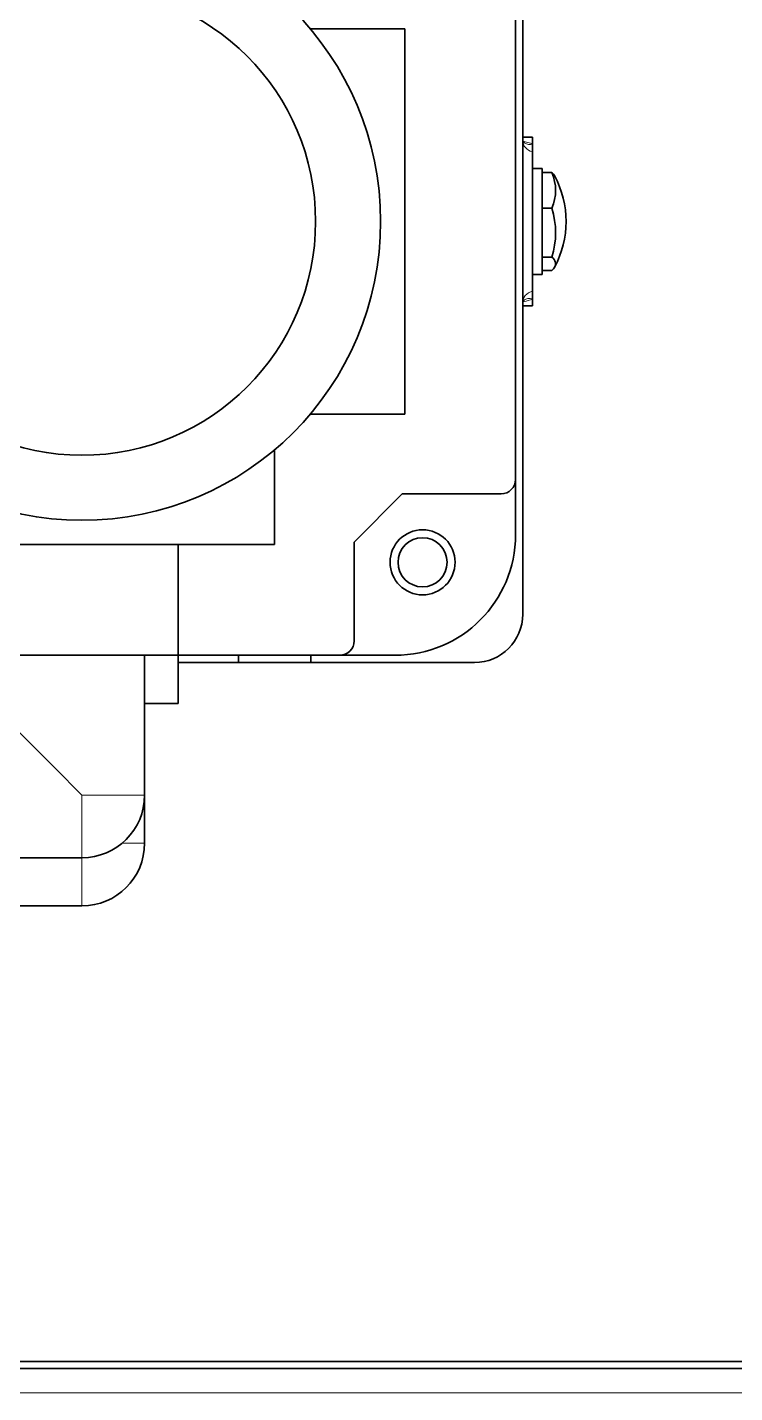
# Model space of a CAD drawing. Header units: inches. Extents: x 185496 to 352137, y 107182 to 179410.
# Drawn here: x 244909.7 to 245056.5, y 164668.9 to 164952.2 of the extents above; entities that cross this region are included whole.
import ezdxf

# ---------------------------------------------------------------- set-up
doc = ezdxf.new("R2010")
doc.units = ezdxf.units.IN
doc.header["$MEASUREMENT"] = 0

# ---------------------------------------------------------------- blocks, each defined once
blk = doc.blocks.new('RAGV')
at = {"color": 7, "lineweight": 35}
for p, q in [((799745.44, -275927.37), (799745.44, -276090.37)), ((799743.94, -276062.37), (799743.94, -275955.37)), ((799720.94, -276048.87), (799720.94, -275968.87)), ((799747.44, -275994.44), (799747.44, -276023.3)), ((799740.94, -276065.37), (799720.44, -276065.37)), ((799710.44, -276075.37), (799710.44, -276095.87)), ((799613.94, -276075.87), (799693.94, -276075.87)), ((799673.94, -276098.87), (799673.94, -276075.87)), ((799673.94, -276098.87), (799633.94, -276098.87)), ((799666.94, -276127.87), (799666.94, -276098.87)), ((799673.94, -276098.87), (799707.44, -276098.87)), ((799735.44, -276100.37), (799701.44, -276100.37)), ((799653.94, -276140.87), (799556.94, -276140.87)), ((799653.94, -276150.87), (799546.94, -276150.87)), ((800101.94, -276245.37), (799574.94, -276245.37)), ((799610.44, -276246.87), (800083.94, -276246.87))]:
    blk.add_line(p, q, dxfattribs=at)
at = {"color": 7, "lineweight": 35, "ltscale": 0.490728}
for p, q in [((799720.94, -275968.87), (799701.31, -275968.87)), ((799701.31, -276048.87), (799720.94, -276048.87)), ((799693.94, -276075.87), (799693.94, -276056.24))]:
    blk.add_line(p, q, dxfattribs=at)
at = {"color": 7, "lineweight": 35, "ltscale": 0.049999}
for p, q in [((799745.44, -275991.37), (799747.44, -275991.37)), ((799745.44, -276026.37), (799747.44, -276026.37))]:
    blk.add_line(p, q, dxfattribs=at)
at = {"color": 7, "lineweight": 35, "ltscale": 0.03637}
blk.add_line((799747.44, -275991.37), (799747.44, -275992.82), dxfattribs=at)
at = {"color": 7, "lineweight": 35, "ltscale": 0.040366}
blk.add_line((799747.44, -275994.44), (799747.44, -275992.82), dxfattribs=at)
at = {"color": 7, "lineweight": 35, "ltscale": 0.05}
for p, q in [((799749.44, -275997.87), (799747.44, -275997.87)), ((799749.44, -276019.87), (799747.44, -276019.87))]:
    blk.add_line(p, q, dxfattribs=at)
at = {"color": 7, "lineweight": 35, "ltscale": 0.202828}
blk.add_line((799749.44, -275997.87), (799749.44, -276005.98), dxfattribs=at)
at = {"color": 7, "lineweight": 35, "ltscale": 0.050551}
for p, q in [((799751.47, -275998.72), (799749.44, -275998.72)), ((799751.47, -276006.11), (799749.44, -276006.11)), ((799751.47, -276016.26), (799749.44, -276016.26)), ((799751.47, -276019.02), (799749.44, -276019.02))]:
    blk.add_line(p, q, dxfattribs=at)
at = {"color": 7, "lineweight": 35, "ltscale": 0.347172}
blk.add_line((799749.44, -276005.98), (799749.44, -276019.87), dxfattribs=at)
at = {"color": 7, "lineweight": 35, "ltscale": 0.040423}
blk.add_line((799747.44, -276024.92), (799747.44, -276023.3), dxfattribs=at)
at = {"color": 7, "lineweight": 35, "ltscale": 0.036313}
blk.add_line((799747.44, -276024.92), (799747.44, -276026.37), dxfattribs=at)
at = {"color": 7, "lineweight": 35, "ltscale": 0.286704}
blk.add_line((799743.94, -276073.87), (799743.94, -276062.4), dxfattribs=at)
at = {"color": 7, "lineweight": 35, "ltscale": 0.353553}
blk.add_line((799720.44, -276065.37), (799710.44, -276075.37), dxfattribs=at)
at = {"color": 7, "lineweight": 35, "ltscale": 0.25}
blk.add_line((799673.94, -276108.87), (799673.94, -276098.87), dxfattribs=at)
at = {"color": 7, "lineweight": 35, "ltscale": 0.312498}
blk.add_line((799686.44, -276100.37), (799673.94, -276100.37), dxfattribs=at)
at = {"color": 7, "lineweight": 35, "ltscale": 0.037496}
blk.add_line((799686.44, -276098.87), (799686.44, -276100.37), dxfattribs=at)
at = {"color": 7, "lineweight": 35, "ltscale": 0.375}
blk.add_line((799701.44, -276100.37), (799686.44, -276100.37), dxfattribs=at)
at = {"color": 7, "lineweight": 35, "ltscale": 0.0375}
blk.add_line((799701.44, -276100.37), (799701.44, -276098.87), dxfattribs=at)
at = {"color": 7, "lineweight": 35, "ltscale": 0.286726}
blk.add_line((799707.47, -276098.87), (799718.94, -276098.87), dxfattribs=at)
at = {"color": 7, "lineweight": 35, "ltscale": 0.174998}
blk.add_line((799673.94, -276108.87), (799666.94, -276108.87), dxfattribs=at)
at = {"color": 7, "lineweight": 13, "ltscale": 0.325}
for p, q in [((799666.94, -276127.87), (799653.94, -276127.87)), ((799653.94, -276127.87), (799653.94, -276140.87))]:
    blk.add_line(p, q, dxfattribs=at)
at = {"color": 7, "lineweight": 35, "ltscale": 0.248702}
blk.add_line((799666.94, -276137.87), (799666.94, -276127.92), dxfattribs=at)
at = {"color": 7, "lineweight": 13, "ltscale": 0.117334}
blk.add_line((799666.94, -276137.87), (799662.25, -276137.87), dxfattribs=at)
at = {"color": 7, "lineweight": 13, "ltscale": 0.25}
blk.add_line((799653.94, -276140.87), (799653.94, -276150.87), dxfattribs=at)
at = {"color": 7, "lineweight": 13}
blk.add_line((800102.94, -276251.87), (799610.44, -276251.87), dxfattribs=at)
at = {"color": 7, "lineweight": 35}
for points in [[(799745.44, -275992.1), (799745.46, -275992.19), (799745.58, -275992.39), (799745.8, -275992.58)], [(799745.8, -276025.15), (799745.55, -276025.39), (799745.45, -276025.57), (799745.44, -276025.63)], [(799640.94, -276114.87), (799642.2, -276116.12), (799645.2, -276119.12), (799648.33, -276122.25), (799653.94, -276127.87)]]:
    blk.add_lwpolyline(points, dxfattribs=at)
at = {"color": 7, "lineweight": 13}
for points in [[(799747.44, -275992.82), (799747.03, -275992.63), (799746.51, -275992.45), (799745.44, -275992.22)], [(799745.8, -275992.58), (799746.19, -275992.78), (799746.62, -275992.88), (799747.04, -275992.89), (799747.44, -275992.82)], [(799745.44, -276025.63), (799745.47, -276025.31), (799745.57, -276024.91), (799745.73, -276024.57), (799745.96, -276024.24), (799746.27, -276023.93), (799746.61, -276023.67), (799746.93, -276023.5), (799747.44, -276023.3)], [(799747.44, -276024.92), (799746.99, -276024.85), (799746.53, -276024.87), (799746.09, -276025), (799745.8, -276025.15)], [(799745.47, -276025.51), (799746.16, -276025.38), (799746.58, -276025.27), (799747.04, -276025.11), (799747.44, -276024.92)]]:
    blk.add_lwpolyline(points, dxfattribs=at)
at = {"color": 7, "lineweight": 35}
for centre, radius in [((799653.94, -276008.87), 62), ((799653.94, -276008.87), 48.5), ((799724.65, -276079.58), 6.75), ((799724.65, -276079.58), 5.1)]:
    blk.add_circle(centre, radius, dxfattribs=at)
for centre, radius, start, end in [((799734.44, -276008.87), 20, 0, 28.1109), ((799735.58, -276011.19), 16.68, 342.2796, 17.7203), ((799734.44, -276008.87), 20, 331.8891, 360), ((799740.94, -276062.37), 3, 270, 0), ((799718.94, -276073.87), 25, 270, 0), ((799735.44, -276090.37), 10, 270, 0), ((799707.44, -276095.87), 3, 270, 0), ((799653.94, -276127.87), 13, 270, 0), ((799653.94, -276137.87), 13, 270, 0)]:
    blk.add_arc(centre, radius, start, end, dxfattribs=at)
at = {"color": 7, "lineweight": 13}
blk.add_ellipse((799748.44, -275992.1), major_axis=(3, 0), ratio=0.824604, start_param=3.141593, end_param=4.372552, dxfattribs=at)
at = {"color": 7, "lineweight": 35}
for centre, major_axis, ratio, start_param, end_param in [((799734.44, -276002.41), (17.82, 0), 0.70437, 5.984077, 6.582344), ((799734.44, -276000.09), (-17.81, 0), 0.262444, 3.280883, 3.440759), ((799734.44, -276017.64), (17.81, 0), 0.262444, 6.143895, 6.582352), ((799734.44, -276017.64), (17.81, 0), 0.262444, 5.984018, 6.143895)]:
    blk.add_ellipse(centre, major_axis=major_axis, ratio=ratio, start_param=start_param, end_param=end_param, dxfattribs=at)

msp = doc.modelspace()

# ---------------------------------------------------------------- block references
at = {"color": 30}
msp.add_blockref('RAGV', (-554732.89, 440920.8, 148285.2), dxfattribs=at)

doc.saveas('drawing.dxf')
